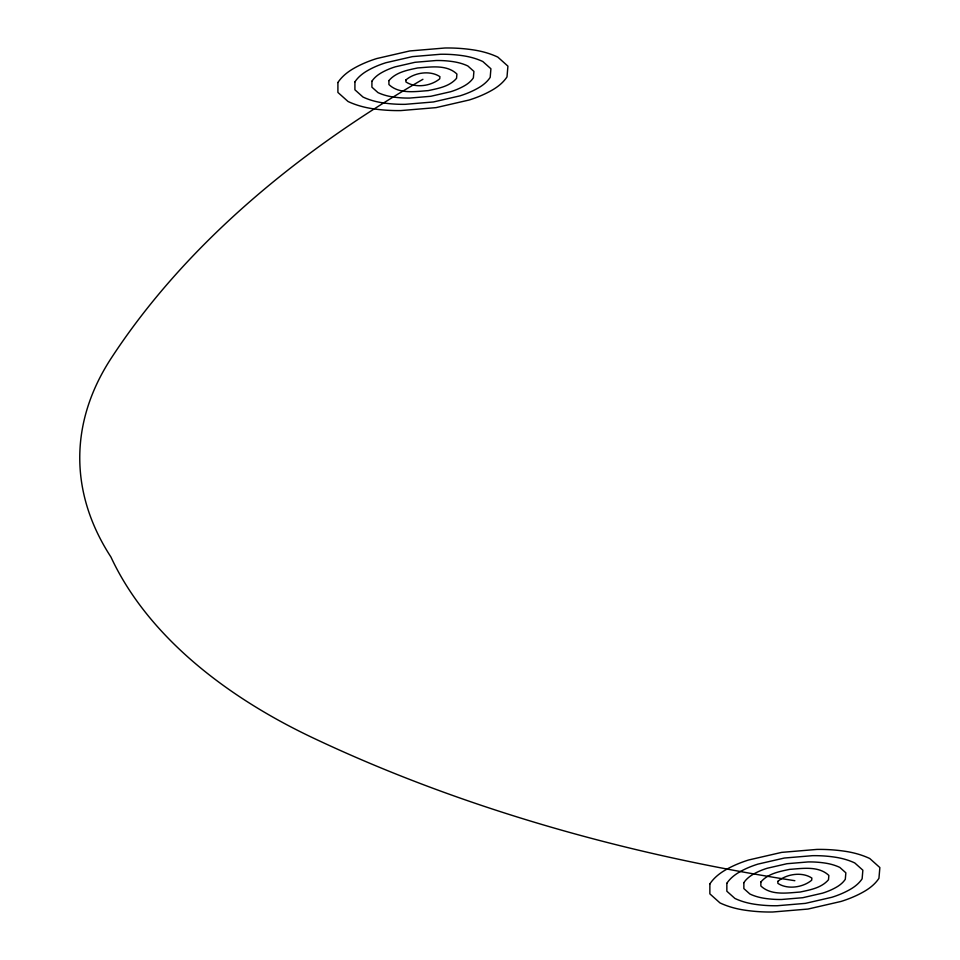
<?xml version="1.0" encoding="UTF-8"?>
<svg xmlns="http://www.w3.org/2000/svg" width="960" height="960" viewBox="0 0 960 960"><rect width="100%" height="100%" fill="white"/><g stroke="black" fill="none" stroke-linecap="round" stroke-linejoin="round"><path stroke-width="1.44" d="M422.916 79.296A1363.596 787.26 0 0 0 111.192 358.248A488.952 282.3 0 0 0 110.94 557.028A608.976 351.588 0 0 0 313.104 737.94A1284.192 741.42 0 0 0 794.856 880.704M337.92 82.5L337.908 92.436L348.024 101.484A64.212 37.068 0 0 0 372.108 108.624A100.56 58.056 0 0 0 400.86 110.58L436.068 107.628L469.116 100.02A100.56 58.056 0 0 0 492.324 90.024A64.212 37.068 0 0 0 507 76.896L507.924 66.144L497.808 57.096A64.212 37.068 0 0 0 473.724 49.956A100.56 58.056 0 0 0 444.972 48L409.764 50.952L376.716 58.56A100.56 58.056 0 0 0 353.508 68.556A68.184 39.36 0 0 0 337.92 82.5M354.924 81.864L354.912 89.808L363 97.044A51.372 29.652 0 0 0 382.272 102.756A80.448 46.452 0 0 0 405.264 104.328L433.44 101.964L459.876 95.88A80.448 46.452 0 0 0 478.44 87.876A51.372 29.652 0 0 0 490.188 77.376L490.92 68.772L482.832 61.536A51.372 29.652 0 0 0 463.56 55.824A80.448 46.452 0 0 0 440.568 54.264L412.392 56.628L385.956 62.712A80.448 46.452 0 0 0 367.392 70.704A54.54 31.488 0 0 0 354.924 81.864M371.916 81.216L371.916 87.18L377.976 92.604A38.52 22.248 0 0 0 392.436 96.888A60.336 34.836 0 0 0 409.68 98.064L430.8 96.288L450.636 91.728A60.336 34.836 0 0 0 464.556 85.728A38.52 22.248 0 0 0 473.364 77.856L473.916 71.4L467.856 65.976A38.52 22.248 0 0 0 453.396 61.692A60.336 34.836 0 0 0 436.152 60.516L415.02 62.292L395.196 66.852A60.336 34.836 0 0 0 381.276 72.852A40.908 23.616 0 0 0 371.916 81.216M388.92 80.58L388.92 84.552C399.144 94.332 415.296 91.512 428.172 90.624C438.252 88.44 449.448 86.568 456.552 78.336L456.912 74.028C446.688 64.248 430.524 67.08 417.66 67.956C407.388 70.128 396.084 72.168 388.92 80.58M405.912 79.932L405.912 81.924C415.548 88.392 430.98 86.1 439.728 78.816L439.92 76.656C430.224 70.164 414.648 72.48 405.912 79.932M709.872 883.92L709.86 893.856L719.964 902.904A64.212 37.068 0 0 0 744.048 910.044A100.56 58.056 0 0 0 772.8 912L808.008 909.048L841.056 901.44A100.56 58.056 0 0 0 864.264 891.444A64.212 37.068 0 0 0 878.94 878.316L879.864 867.564L869.76 858.516A64.212 37.068 0 0 0 845.664 851.376A100.56 58.056 0 0 0 816.924 849.42L781.704 852.372L748.656 859.98A100.56 58.056 0 0 0 725.448 869.976A68.184 39.36 0 0 0 709.872 883.92M726.864 883.272L726.852 891.228L734.94 898.464A51.372 29.652 0 0 0 754.212 904.176A80.448 46.452 0 0 0 777.216 905.736L805.38 903.372L831.816 897.288A80.448 46.452 0 0 0 850.38 889.296A51.372 29.652 0 0 0 862.128 878.796L862.86 870.192L854.772 862.956A51.372 29.652 0 0 0 835.5 857.244A80.448 46.452 0 0 0 812.508 855.672L784.344 858.036L757.896 864.12A80.448 46.452 0 0 0 739.332 872.124A54.54 31.488 0 0 0 726.864 883.272M743.868 882.636L743.856 888.6L749.916 894.024A38.52 22.248 0 0 0 764.376 898.308A60.336 34.836 0 0 0 781.62 899.484L802.752 897.708L822.576 893.148A60.336 34.836 0 0 0 836.496 887.148A38.52 22.248 0 0 0 845.304 879.264L845.856 872.82L839.796 867.396A38.52 22.248 0 0 0 825.348 863.112A60.336 34.836 0 0 0 808.092 861.936L786.972 863.712L767.136 868.272A60.336 34.836 0 0 0 753.216 874.272A40.908 23.616 0 0 0 743.868 882.636M760.86 881.988L760.86 885.972C771.084 895.752 787.248 892.92 800.124 892.044C810.192 889.86 821.4 887.988 828.492 879.744L828.864 875.448C818.64 865.668 802.476 868.488 789.6 869.376C779.328 871.536 768.036 873.576 760.86 881.988M777.864 881.352L777.852 883.344C787.488 889.812 802.92 887.508 811.68 880.224L811.86 878.076C802.164 871.584 786.588 873.9 777.864 881.352"/></g></svg>
